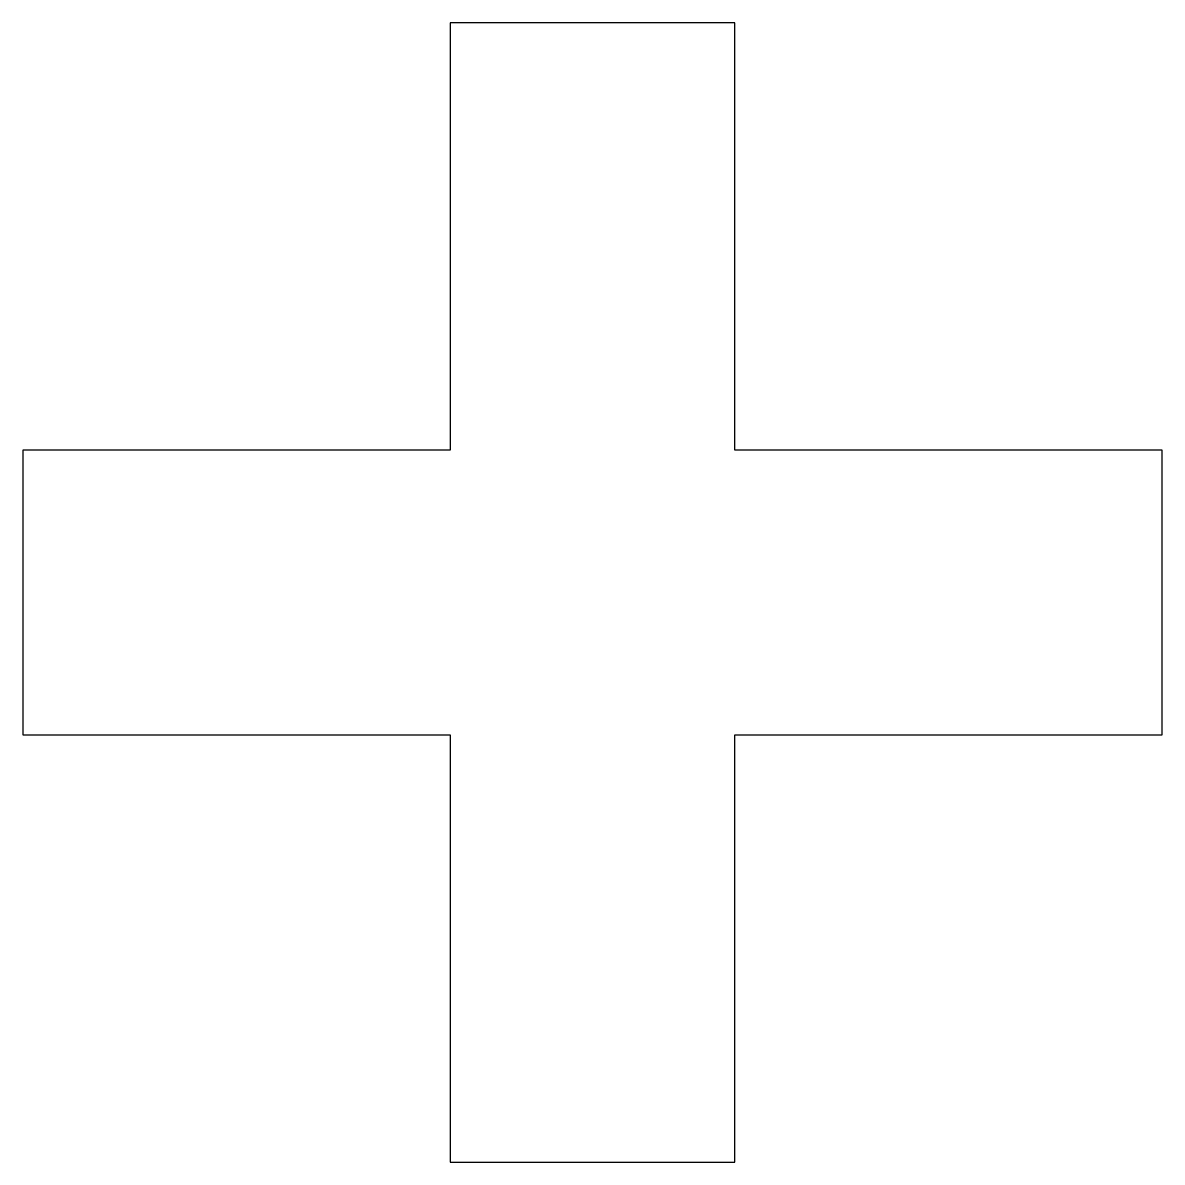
# Model space of a CAD drawing. Extents: x 36.08 to 44.08, y 199.59 to 207.59.
import ezdxf

# ---------------------------------------------------------------- set-up
doc = ezdxf.new("R2010")
doc.units = 0
doc.layers.add('Layer_1', color=7, linetype='CONTINUOUS')

msp = doc.modelspace()

# ---------------------------------------------------------------- linework, layer by layer
at = {"layer": 'Layer_1', "color": 7}
for p, q in [((39.081334, 207.590472), (39.081334, 204.590139)), ((41.081213, 207.590472), (39.081334, 207.590472)), ((39.081334, 207.590472), (39.081334, 207.590472)), ((41.081213, 204.590139), (41.081213, 207.590472)), ((39.081334, 204.590139), (36.081517, 204.590139)), ((36.081517, 204.590139), (36.081517, 202.59026)), ((44.081546, 204.590139), (41.081213, 204.590139)), ((44.081546, 202.59026), (44.081546, 204.590139)), ((36.081517, 202.59026), (39.081334, 202.59026)), ((39.081334, 202.59026), (39.081334, 199.590443)), ((41.081213, 199.590443), (41.081213, 202.59026)), ((41.081213, 202.59026), (44.081546, 202.59026)), ((39.081334, 199.590443), (41.081213, 199.590443))]:
    msp.add_line(p, q, dxfattribs=at)

doc.saveas('drawing.dxf')
